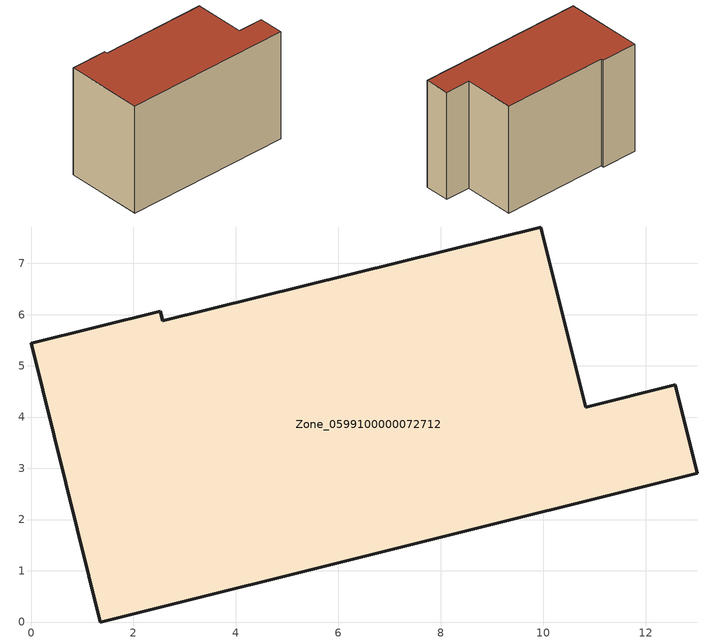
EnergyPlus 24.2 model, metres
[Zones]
Zone_0599100000072712
 floor ground (C_G): 13.01,2.9 1.35,0 0,5.44 2.52,6.07 2.57,5.88 9.95,7.71 10.83,4.19 12.58,4.63 z0
 wall outside (C_F): 1.35,0 13.01,2.9 12.58,4.63 10.83,4.19 9.95,7.71 2.57,5.88 2.52,6.07 0,5.44 1.35,0 z0:7.88
 roof outside (C_R): 10.83,4.19 9.95,7.71 2.57,5.88 2.52,6.07 0,5.44 1.35,0 13.01,2.9 12.58,4.63 z7.88
[BUILDING]
Pand.0599100000072712: North Axis=0; Terrain=City; Loads Convergence Tolerance Value=0.04; Temperature Convergence Tolerance Value=0.4; Solar Distribution=FullExterior; Maximum Number of Warmup Days=25; Minimum Number of Warmup Days=1
[Site:Location]
Rotterdam.The.Hague.AP_ZH_NLD Design_Conditions: Latitude=51.96; Longitude=4.45; Time Zone=1; Elevation=-4.5
[SITE:GROUNDTEMPERATURE:BUILDINGSURFACE]
18, 18, 18, 18, 18, 18, 18, 18, 18, 18, 18, 18
[MATERIAL] Thermal Absorptance=0.9; Solar Absorptance=0.7; Visible Absorptance=0.7
Name | Roughness | Thickness | Conductivity | Density | Specific Heat
G.TI.1975-1991 | MediumSmooth | 0.15 | 0.288461 | 540 | 1210
F.TI.1975-1991 | Rough | 0.3 | 0.230769 | 1920 | 840
R.TI.1975-1991 | MediumRough | 0.2 | 0.153846 | 1500 | 1000
[CONSTRUCTION]
C_G: G.TI.1975-1991
C_F: F.TI.1975-1991
C_R: R.TI.1975-1991
[ZONE]
Zone_0599100000072712: Type=1; Multiplier=1; Ceiling Height=Autocalculate; Volume=Autocalculate; Floor Area=autocalculate; Part of Total Floor Area=Yes
[ZONEINFILTRATION:DESIGNFLOWRATE]
Infil_Zone_0599100000072712: Zone or ZoneList or Space or SpaceList=Zone_0599100000072712; Schedule=AlwaysOn; Design Flow Rate Calculation Method=Flow/Area; Flow Rate per Floor Area=0.003; Constant Term Coefficient=1; Temperature Term Coefficient=0; Velocity Term Coefficient=0; Velocity Squared Term Coefficient=0
[HVACTEMPLATE:ZONE:IDEALLOADSAIRSYSTEM]
Zone_0599100000072712: Maximum Heating Supply Air Temperature=50; Minimum Cooling Supply Air Temperature=13; Maximum Heating Supply Air Humidity Ratio=0.0156; Minimum Cooling Supply Air Humidity Ratio=0.0077; Heating Limit=NoLimit; Cooling Limit=NoLimit; Dehumidification Control Type=ConstantSensibleHeatRatio; Cooling Sensible Heat Ratio=0.7; Dehumidification Setpoint=60; Humidification Control Type=None; Humidification Setpoint=30; Outdoor Air Method=None; Outdoor Air Flow Rate per Person=0.00944; Outdoor Air Flow Rate per Zone Floor Area=0; Outdoor Air Flow Rate per Zone=0; Demand Controlled Ventilation Type=None; Outdoor Air Economizer Type=NoEconomizer; Heat Recovery Type=None; Sensible Heat Recovery Effectiveness=0.7; Latent Heat Recovery Effectiveness=0.65
[ZONECONTROL:THERMOSTAT]
ThermostatControl_Zone_0599100000072712: Zone or ZoneList=Zone_0599100000072712; Control Type Schedule=DualSetpointControlType; Control 1=Thermostat_Zone_0599100000072712; Temperature Difference Between Cutout And Setpoint=0
[THERMOSTATSETPOINT:DUALSETPOINT]
Thermostat_Zone_0599100000072712: Heating Setpoint Temperature Schedule=HeatingSetpoint_Zone_0599100000072712; Cooling Setpoint Temperature Schedule=CoolingSetpoint_Zone_0599100000072712
[SCHEDULE:COMPACT]
HeatingSetpoint_Zone_0599100000072712: Through: 12/31, For: AllDays, Until: 24:00, 21
CoolingSetpoint_Zone_0599100000072712: Through: 12/31, For: AllDays, Until: 24:00, 24
DualSetpointControlType: Through: 12/31, For: AllDays, Until: 24:00, 4
AlwaysOn: Through: 12/31, For: AllDays, Until: 24:00, 1
